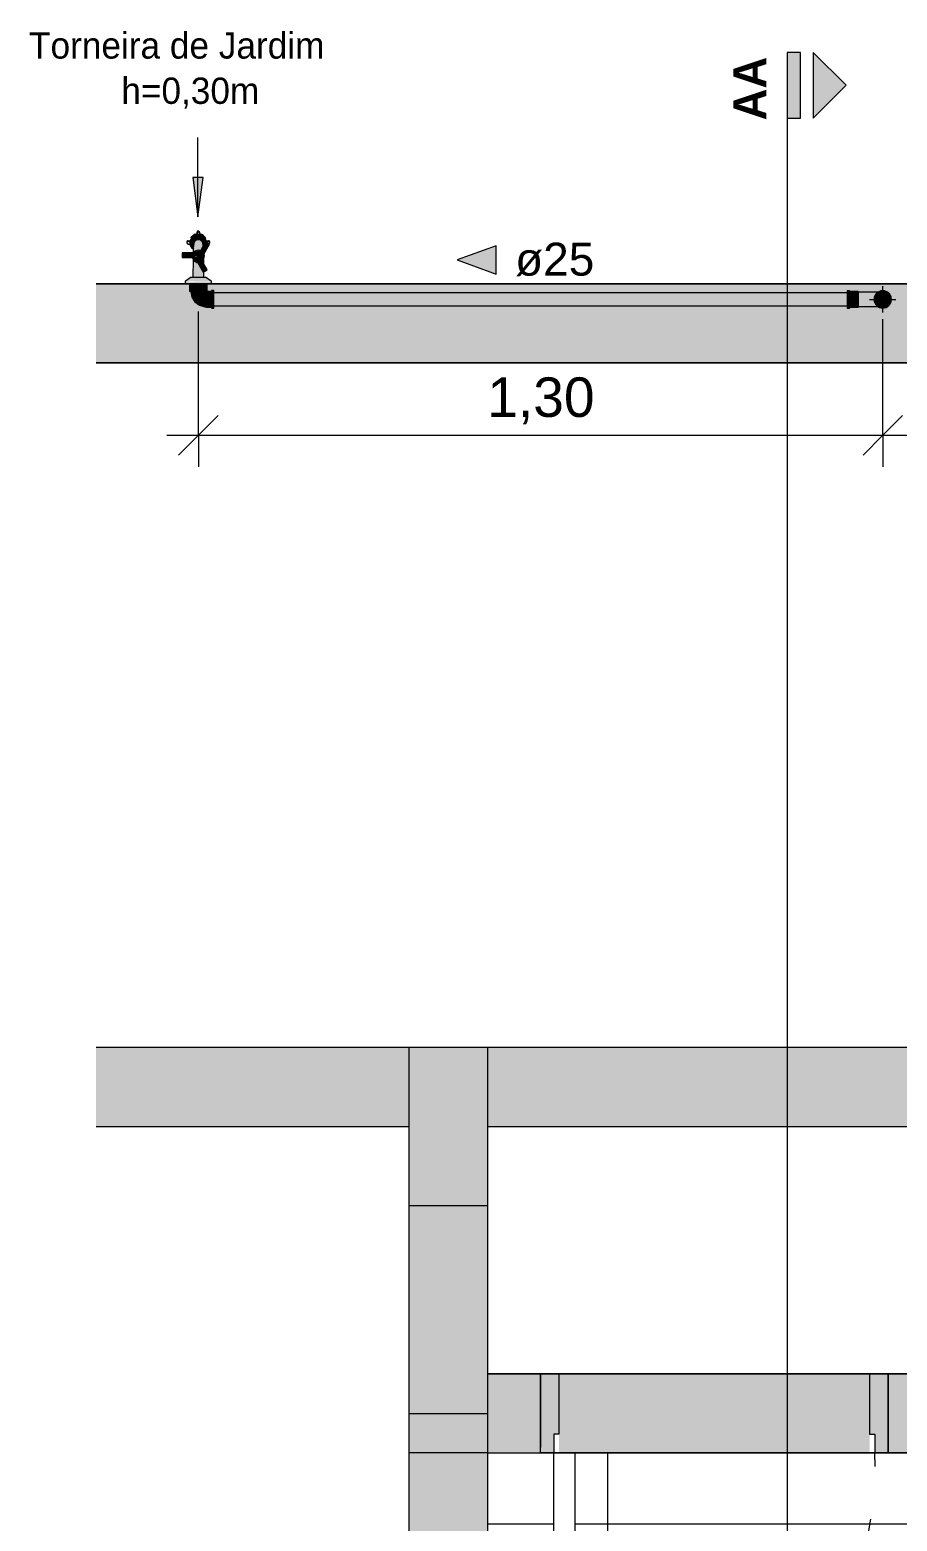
# Model space of a CAD drawing. Header units: metres. Extents: x 34 to 87, y -2.3 to 19.3.
# Drawn here: x 68.078 to 69.725, y 2.57 to 5.402 of the extents above; entities that cross this region are included whole.
import ezdxf

# ---------------------------------------------------------------- set-up
doc = ezdxf.new("R2010")
doc.units = ezdxf.units.M
doc.linetypes.add('IMPORT-HIDDEN2 _2_', pattern=[0.1875, 0.125, -0.0625])
for name, color, linetype, lineweight in [('A-ANNO-DIMS', 7, 'Continuous', 5), ('A-ANNO-DIMS-25', 7, 'Continuous', 5), ('A-COLS', 7, 'Continuous', 5), ('ARQ-ELEV6', 7, 'Continuous', 5), ('ARQ-PAR', 7, 'Continuous', 5), ('ARQ-POR', 7, 'Continuous', 5), ('G-ANNO-SYMB', 7, 'Continuous', 5), ('G-ANNO-TEXT', 7, 'Continuous', 5), ('KIRYA - PISO', 7, 'Continuous', 5), ('P-PIPE', 7, 'Continuous', 5), ('P-PIPE-CNTR', 7, 'Continuous', 5), ('P-PIPE-IDEN', 7, 'Continuous', 5), ('P-SANR-FIXT', 7, 'Continuous', 5), ('S-BEAM', 7, 'Continuous', 5)]:
    doc.layers.add(name, color=color, linetype=linetype, lineweight=lineweight)
doc.layers.add('ARQ_1100_BASE_TÉRREO_GARAGEM_dwg', color=7, linetype='Continuous', lineweight=5, true_color=0x767676)
doc.styles.add('Arial', font='arial.ttf', dxfattribs={"height": 0.0625})
doc.styles.add('Arial_1', font='arial.ttf', dxfattribs={"height": 0.075})
doc.styles.add('Century Gothic', font='GOTHIC.TTF', dxfattribs={"height": 0.05})
doc.styles.add('Century Gothic_B', font='GOTHICB.TTF', dxfattribs={"height": 0.0625})
doc.dimstyles.new('Diagonal_-_2_mm_Arial_-_PRETO', dxfattribs={"dimscale": 0.3048, "dimtxt": 0.076519, "dimasz": 0.246063, "dimexe": 0.19685, "dimexo": 0.123031, "dimgap": 0.04101, "dimtad": 1, "dimrnd": 0.01, "dimzin": 0, "dimdsep": 46, "dimtxsty": 'Arial_1', "dimblk1": 'OBLIQUE', "dimblk2": 'OBLIQUE', "dimsah": 1, "dimcen": 0.09, "dimdle": 0.19685, "dimazin": 0, "dimtfac": 1, "dimtdec": 4, "dimtix": 1, "dimtmove": 0, "dimatfit": 3, "dimfxl": 1, "dimtvp": 1, "dimtolj": 1, "dimtzin": 0, "dimarcsym": 2})
pattern_1 = [(0, (-4539.02, -1079.475), (0, 0.635), []), (90, (-4539.02, -1079.475), (-0.635, 4e-17), [])]

# ---------------------------------------------------------------- blocks, each defined once
blk = doc.blocks.new('IFC_ifc-6-TÉRREO - 01')
at = {"layer": 'A-COLS', "true_color": 0x7f7f7f}
blk.add_hatch(color=8, dxfattribs=at).paths.add_polyline_path([(39.6826, 3.17), (39.6826, 3.47), (39.5326, 3.47), (39.5326, 3.17)])
at = {"layer": 'S-BEAM', "true_color": 0x767657}
h = blk.add_hatch(color=47, dxfattribs=at)
h.paths.add_polyline_path([(41.0734, 4.77), (41.4326, 4.77), (41.4326, 4.92), (39.1496, 4.92), (39.1496, 4.9059), (39.1484, 4.9056), (39.149, 4.9057), (39.157, 4.9057), (39.158, 4.9076), (39.162, 4.9076), (39.162, 4.9031), (40.3652, 4.9034), (40.3652, 4.9071), (40.3692, 4.9068), (40.3706, 4.9055), (40.3856, 4.9055), (40.3867, 4.9044), (40.4132, 4.9046), (40.4244, 4.9049), (40.4294, 4.9067), (40.4326, 4.9071), (40.4369, 4.9065), (40.4409, 4.9049), (40.4449, 4.9014), (40.4469, 4.8989), (40.4487, 4.8938), (40.4491, 4.8906), (40.4486, 4.8863), (40.4465, 4.8818), (40.4434, 4.8783), (40.4409, 4.8763), (40.4359, 4.8745), (40.4326, 4.8741), (40.4283, 4.8747), (40.4238, 4.8766), (40.4093, 4.8766), (40.3866, 4.8766), (40.3856, 4.8757), (40.3706, 4.8757), (40.3692, 4.8744), (40.3652, 4.8744), (40.3652, 4.8781), (39.162, 4.8781), (39.162, 4.8736), (39.158, 4.8736), (39.157, 4.8755), (39.1479, 4.8755), (39.1469, 4.8766), (39.1387, 4.8779), (39.1321, 4.8808), (39.1263, 4.8857), (39.1221, 4.8913), (39.1194, 4.8985), (39.1183, 4.905), (39.1156, 4.9059), (39.1156, 4.92), (38.9386, 4.92), (38.9386, 4.77), (40.3618, 4.77)])
h.paths.add_polyline_path([(39.1469, 4.9042), (39.1475, 4.9053), (39.1463, 4.9048)])
for points in [[(39.5326, 3.32), (39.5326, 3.47), (38.9386, 3.47), (38.9386, 3.32)], [(39.6826, 3.32), (41.1826, 3.32), (41.1826, 3.47), (39.6826, 3.47)], [(39.6826, 2.775), (39.6826, 3.17), (39.5326, 3.17), (39.5326, 2.775)], [(41.0734, 2.7), (41.1826, 2.7), (41.1826, 2.85), (39.7826, 2.85), (39.7826, 2.7), (39.8076, 2.7), (39.8076, 2.7358), (39.8176, 2.7358), (39.8176, 2.7), (40.4076, 2.7), (40.4076, 2.7359), (40.4176, 2.7359), (40.4176, 2.7), (40.7326, 2.7)], [(39.5326, 0.3), (39.6826, 0.3), (39.6826, 2.775), (39.5326, 2.775), (39.5326, 0.605)]]:
    blk.add_hatch(color=47, dxfattribs=at).paths.add_polyline_path(points)
at = {"layer": 'A-COLS', "color": 253, "lineweight": 18, "true_color": 0xaaaaaa}
for p, q in [((39.6826, 3.47), (39.5326, 3.47)), ((39.5326, 3.47), (39.5326, 3.17)), ((39.6826, 3.17), (39.6826, 3.47)), ((39.5326, 3.17), (39.6826, 3.17))]:
    blk.add_line(p, q, dxfattribs=at)
at = {"layer": 'S-BEAM', "color": 253, "lineweight": 18, "true_color": 0xaaaaaa}
for p, q in [((41.4326, 4.92), (38.9386, 4.92)), ((38.9386, 4.77), (41.4326, 4.77)), ((39.5326, 3.47), (38.9386, 3.47)), ((41.1826, 3.47), (39.6826, 3.47)), ((38.9386, 3.32), (39.5326, 3.32)), ((39.6826, 3.32), (41.1826, 3.32)), ((39.5326, 3.17), (39.5326, 2.7)), ((39.6826, 2.7), (39.6826, 3.17)), ((39.6826, 2.7), (39.6826, 2.85)), ((41.1826, 2.85), (39.6826, 2.85)), ((39.5326, 2.775), (39.6826, 2.775)), ((39.5326, 2.775), (39.5326, 0.3)), ((39.6826, 0.3), (39.6826, 2.775)), ((39.6826, 2.7), (39.5326, 2.7)), ((39.6826, 2.7), (41.1826, 2.7))]:
    blk.add_line(p, q, dxfattribs=at)
blk = doc.blocks.new('Celite_One_Torneira de Parede para Tanque e Jardim_B5007CKCR3 - Torneira de parede - B5007CKCR3-765235-TÉRREO - 01')
at = {"layer": 'P-SANR-FIXT', "true_color": 0xf4f4f4}
h = blk.add_hatch(color=7, dxfattribs=at)
h.paths.add_polyline_path([(39.1133, 4.9957), (39.1169, 4.9957), (39.1167, 4.998), (39.1167, 5.0003), (39.1126, 5.0003), (39.1115, 4.9997), (39.1111, 4.9992), (39.1109, 4.9974), (39.1115, 4.9964), (39.1126, 4.9958)])
h.paths.add_polyline_path([(39.1527, 4.9958), (39.1538, 4.9965), (39.1543, 4.9974), (39.1538, 4.9995), (39.1532, 5), (39.152, 5.0003), (39.1483, 5.0003), (39.1487, 4.9981), (39.1526, 4.9959)])
h.paths.add_polyline_path([(39.1302, 5.0127), (39.1339, 5.0129), (39.1351, 5.0129), (39.135, 5.0168), (39.1344, 5.0178), (39.1333, 5.0183), (39.132, 5.0184), (39.1309, 5.0178), (39.1302, 5.0168), (39.1302, 5.0141), (39.1302, 5.0129)])
for points in [[(39.1169, 5.0003), (39.1174, 5.0005), (39.1184, 5.004), (39.122, 5.0086), (39.1271, 5.0116), (39.1326, 5.0126), (39.1324, 5.0129), (39.1302, 5.0129), (39.1299, 5.0149), (39.1263, 5.0141), (39.1211, 5.0106), (39.1179, 5.0062), (39.1169, 5.001), (39.1169, 5.0003)], [(39.1302, 5.0168), (39.1309, 5.0178), (39.1321, 5.0184), (39.1333, 5.0184), (39.1344, 5.0178), (39.135, 5.0173), (39.1348, 5.0191), (39.1338, 5.0199), (39.1324, 5.0202), (39.1314, 5.0199), (39.1305, 5.0191), (39.1302, 5.0178), (39.1302, 5.017)], [(39.1483, 5.0003), (39.1481, 5.0028), (39.1469, 5.0068), (39.1432, 5.0115), (39.1382, 5.0144), (39.1351, 5.0148), (39.1351, 5.0127), (39.1326, 5.0128), (39.1326, 5.0126), (39.1389, 5.0113), (39.1441, 5.0078), (39.1474, 5.0028), (39.1479, 5.0005), (39.1483, 5.0003)], [(39.1109, 4.9986), (39.1115, 4.9997), (39.1126, 5.0003), (39.1133, 5.0003), (39.1133, 5.002), (39.112, 5.0017), (39.1111, 5.0009), (39.1109, 4.9997), (39.1109, 4.9989)], [(39.1167, 5.0003), (39.1169, 5.0003), (39.1167, 5.002), (39.1133, 5.002), (39.1133, 5.0003), (39.1165, 5.0003)], [(39.1235, 4.9858), (39.1234, 4.9872), (39.123, 4.9876), (39.1201, 4.9909), (39.1184, 4.9953), (39.1186, 5.0007), (39.1201, 5.0045), (39.1239, 5.0084), (39.1277, 5.0105), (39.1335, 5.0111), (39.1381, 5.0102), (39.1424, 5.0076), (39.1451, 5.0045), (39.1469, 4.9993), (39.1469, 4.9992), (39.1483, 4.9985), (39.1469, 5.004), (39.1435, 5.0084), (39.1387, 5.0115), (39.1326, 5.0126), (39.1263, 5.0113), (39.1213, 5.0081), (39.118, 5.0034), (39.1168, 4.9975), (39.1184, 4.9914), (39.122, 4.9868), (39.1234, 4.9859)], [(39.1413, 4.9913), (39.1463, 4.9995), (39.1469, 4.9993), (39.1467, 5.0006), (39.1451, 5.0045), (39.1413, 5.0084), (39.1376, 5.0105), (39.1326, 5.0113), (39.1327, 5.0038), (39.1363, 5.0029), (39.1387, 5.0013), (39.1403, 4.9993), (39.1411, 4.9967), (39.1413, 4.9915)], [(39.1405, 4.9718), (39.1538, 4.9952), (39.1461, 4.9995), (39.135, 4.9797), (39.1367, 4.9789), (39.1389, 4.9769), (39.1402, 4.9744), (39.1405, 4.9719)], [(39.1485, 5.0003), (39.152, 5.0003), (39.152, 5.002), (39.1483, 5.002), (39.1483, 5.0003)], [(39.1543, 4.9986), (39.1541, 5.0009), (39.1532, 5.0017), (39.152, 5.002), (39.152, 5.0003), (39.1534, 4.9999), (39.1541, 4.9992)], [(39.1219, 4.9702), (39.125, 4.9703), (39.1248, 4.9724), (39.1252, 4.9747), (39.1261, 4.9765), (39.1277, 4.9783), (39.1286, 4.9792), (39.1021, 4.979), (39.1021, 4.9702), (39.1219, 4.9702)], [(39.1338, 4.9722), (39.1404, 4.9724), (39.1393, 4.9762), (39.1365, 4.979), (39.1322, 4.9799), (39.1283, 4.9786), (39.1257, 4.9758), (39.1248, 4.9722), (39.1338, 4.9722)], [(39.1326, 4.9643), (39.1368, 4.9655), (39.1394, 4.9682), (39.1404, 4.9722), (39.1248, 4.9719), (39.1261, 4.968), (39.129, 4.9653), (39.1325, 4.9643)], [(39.1418, 4.9423), (39.1495, 4.947), (39.1382, 4.9666), (39.1365, 4.9653), (39.1352, 4.9648), (39.1337, 4.9644), (39.1325, 4.9643), (39.1299, 4.9648), (39.1285, 4.9653), (39.1416, 4.9426)], [(39.1128, 4.9253), (39.1572, 4.9253), (39.1454, 4.9326), (39.1193, 4.9326), (39.1081, 4.9253), (39.1093, 4.9253)], [(39.1076, 4.92), (39.1576, 4.92), (39.1576, 4.9245), (39.1076, 4.9245)]]:
    blk.add_hatch(color=7, dxfattribs=at).paths.add_polyline_path(points)
h = blk.add_hatch(color=7, dxfattribs=at)
h.paths.add_polyline_path([(39.1214, 5.0111), (39.1236, 5.0128), (39.1233, 5.0126), (39.1217, 5.0113)])
h.paths.add_polyline_path([(39.1265, 5.0143), (39.1302, 5.015), (39.1299, 5.0153), (39.1281, 5.0149), (39.1266, 5.0143)])
h = blk.add_hatch(color=7, dxfattribs=at)
h.paths.add_polyline_path([(39.1438, 5.0111), (39.1413, 5.0129), (39.1413, 5.0126), (39.1432, 5.0115)])
h.paths.add_polyline_path([(39.1473, 5.0062), (39.1456, 5.009), (39.1469, 5.0068)])
h.paths.add_polyline_path([(39.1387, 5.0143), (39.1351, 5.0153), (39.1354, 5.0149), (39.1385, 5.0143)])
h = blk.add_hatch(color=7, dxfattribs=at)
h.paths.add_polyline_path([(39.1326, 5.0093), (39.1326, 5.0093), (39.1303, 5.0086)])
h.paths.add_polyline_path([(39.1239, 4.987), (39.1242, 4.9897), (39.1239, 4.9899), (39.1242, 4.9954), (39.1244, 4.998), (39.1255, 5.0001), (39.1276, 5.0022), (39.1305, 5.0034), (39.1326, 5.0038), (39.1325, 5.0113), (39.1271, 5.0102), (39.1228, 5.0076), (39.1198, 5.0038), (39.1184, 5), (39.1184, 4.9953), (39.1202, 4.9907), (39.1238, 4.987)])
h = blk.add_hatch(color=7, dxfattribs=at)
h.paths.add_polyline_path([(39.1307, 4.9326), (39.1326, 4.9326), (39.1326, 4.9582), (39.131, 4.9608), (39.1282, 4.9616), (39.1248, 4.9636), (39.1237, 4.9647), (39.123, 4.9659), (39.1228, 4.9326), (39.1301, 4.9326)])
h.paths.add_polyline_path([(39.1232, 4.9792), (39.1234, 4.9793), (39.1249, 4.9809), (39.1276, 4.9825), (39.1307, 4.9834), (39.1326, 4.9841), (39.1326, 5.0038), (39.1289, 5.0029), (39.1271, 5.0019), (39.1252, 4.9998), (39.1242, 4.9966), (39.124, 4.9937), (39.1239, 4.9891), (39.1242, 4.9897), (39.1232, 4.9798), (39.1232, 4.9793)])
h = blk.add_hatch(color=7, dxfattribs=at)
h.paths.add_polyline_path([(39.136, 4.9326), (39.1425, 4.9326), (39.1423, 4.9426), (39.1418, 4.9423), (39.1326, 4.9582), (39.1326, 4.9326), (39.1352, 4.9326)])
h.paths.add_polyline_path([(39.1424, 4.9593), (39.1422, 4.9655), (39.1404, 4.9628), (39.1424, 4.9593)])
h.paths.add_polyline_path([(39.14, 4.9635), (39.1404, 4.9639), (39.1401, 4.9636)])
h.paths.add_polyline_path([(39.1366, 4.983), (39.1413, 4.9917), (39.1411, 4.9962), (39.1408, 4.998), (39.1397, 5.0002), (39.1374, 5.0023), (39.1349, 5.0034), (39.1326, 5.0037), (39.1326, 4.9839), (39.1365, 4.983)])
h = blk.add_hatch(color=7, dxfattribs=at)
h.paths.add_polyline_path([(39.1311, 4.9608), (39.1302, 4.9621), (39.127, 4.9632), (39.1232, 4.9672), (39.1223, 4.9702), (39.1215, 4.9699), (39.1221, 4.968), (39.1234, 4.9653), (39.1243, 4.9639), (39.1274, 4.962), (39.1299, 4.961), (39.1311, 4.9608)])
h.paths.add_polyline_path([(39.1265, 4.982), (39.1239, 4.9798), (39.1243, 4.98), (39.1263, 4.9818)])
h.paths.add_polyline_path([(39.1248, 4.9792), (39.125, 4.9792), (39.1276, 4.9815), (39.1326, 4.9831), (39.1326, 4.9839), (39.1276, 4.9825), (39.1263, 4.9818), (39.1238, 4.9792), (39.1243, 4.9792)])
h = blk.add_hatch(color=7, dxfattribs=at)
h.paths.add_polyline_path([(39.1304, 4.9621), (39.1276, 4.9664), (39.1258, 4.9682), (39.125, 4.9702), (39.1225, 4.9702), (39.1234, 4.9668), (39.1276, 4.9628), (39.1302, 4.9621)])
h.paths.add_polyline_path([(39.1287, 4.979), (39.1326, 4.98), (39.1324, 4.9828), (39.1273, 4.9814), (39.125, 4.9792), (39.1287, 4.979)])
h = blk.add_hatch(color=7, dxfattribs=at)
h.paths.add_polyline_path([(39.123, 4.967), (39.1226, 4.9675), (39.1226, 4.9674)])
h.paths.add_polyline_path([(39.1252, 4.9808), (39.1253, 4.9809), (39.1253, 4.9809)])
h = blk.add_hatch(color=7, dxfattribs=at)
h.paths.add_polyline_path([(39.1401, 4.9633), (39.1414, 4.9645), (39.1409, 4.9644), (39.14, 4.9633)])
h.paths.add_polyline_path([(39.1399, 4.9635), (39.1425, 4.9664), (39.1439, 4.9704), (39.1442, 4.9725), (39.1439, 4.9736), (39.1432, 4.9763), (39.143, 4.9762), (39.1425, 4.9753), (39.1432, 4.9718), (39.1416, 4.9666), (39.1395, 4.9643), (39.1399, 4.9635)])
h.paths.add_polyline_path([(39.136, 4.982), (39.1364, 4.983), (39.1356, 4.9833), (39.1326, 4.9836), (39.1329, 4.9828), (39.1357, 4.9821)])
h = blk.add_hatch(color=7, dxfattribs=at)
h.paths.add_polyline_path([(39.1329, 4.9643), (39.1353, 4.9648), (39.1344, 4.9648), (39.1327, 4.9643)])
h.paths.add_polyline_path([(39.1394, 4.9644), (39.1419, 4.967), (39.1433, 4.9724), (39.1425, 4.9753), (39.1401, 4.9707), (39.1394, 4.9682), (39.1382, 4.9666), (39.1394, 4.9644)])
h.paths.add_polyline_path([(39.1405, 4.9722), (39.1402, 4.9744), (39.1399, 4.9744), (39.1405, 4.9722)])
h.paths.add_polyline_path([(39.1393, 4.9762), (39.1383, 4.9775), (39.1367, 4.9789), (39.1367, 4.9788), (39.1389, 4.9766)])
h.paths.add_polyline_path([(39.1365, 4.979), (39.1349, 4.98), (39.136, 4.982), (39.1326, 4.9828), (39.1326, 4.98), (39.136, 4.9791)])
h = blk.add_hatch(color=7, dxfattribs=at)
h.paths.add_polyline_path([(39.1124, 4.9245), (39.1482, 4.9247), (39.1486, 4.9249), (39.1495, 4.9247), (39.1496, 4.9245), (39.1525, 4.9247), (39.1525, 4.9248), (39.1526, 4.925), (39.1525, 4.9253), (39.1161, 4.9251), (39.1164, 4.9249), (39.1095, 4.9249), (39.1097, 4.9245), (39.1124, 4.9245)])
h.paths.add_polyline_path([(39.1555, 4.9245), (39.1557, 4.9249), (39.1545, 4.9247), (39.1552, 4.9245)])
h.paths.add_polyline_path([(39.1536, 4.9249), (39.1536, 4.9252), (39.1528, 4.9251), (39.153, 4.925), (39.1533, 4.925)])
h = blk.add_hatch(color=7, dxfattribs=at)
h.paths.add_polyline_path([(39.1538, 4.9245), (39.1544, 4.9247), (39.1536, 4.9249), (39.1525, 4.9248), (39.1528, 4.9245), (39.1538, 4.9245)])
h.paths.add_polyline_path([(39.1473, 4.9245), (39.1496, 4.9247), (39.1496, 4.925), (39.1482, 4.9247), (39.1476, 4.9245)])
h.paths.add_polyline_path([(39.1124, 4.9249), (39.1159, 4.9253), (39.1113, 4.9251), (39.1115, 4.9249), (39.1124, 4.9249)])
h = blk.add_hatch(color=7, dxfattribs=at)
h.paths.add_polyline_path([(39.1395, 4.9251), (39.1383, 4.9253), (39.1393, 4.9251)])
h.paths.add_polyline_path([(39.13, 4.9251), (39.1296, 4.9253), (39.1299, 4.9251)])
at = {"layer": 'P-SANR-FIXT'}
for p, q in [((39.1302, 5.0179), (39.1302, 5.0162)), ((39.1302, 5.0162), (39.1302, 5.0179)), ((39.1302, 5.0162), (39.1302, 5.0127)), ((39.1351, 5.0162), (39.1351, 5.0179)), ((39.1351, 5.0179), (39.1351, 5.0162)), ((39.1351, 5.0127), (39.1351, 5.0162)), ((39.1379, 5.0143), (39.1351, 5.0152)), ((39.1108, 4.9997), (39.1108, 4.998)), ((39.1133, 5.002), (39.1169, 5.002)), ((39.1169, 5.0003), (39.1133, 5.0003)), ((39.1133, 4.9957), (39.1169, 4.9957)), ((39.1167, 5.0005), (39.1167, 4.9997)), ((39.1167, 4.998), (39.1167, 4.9977)), ((39.1169, 5.002), (39.1169, 5.0003)), ((39.1169, 4.9957), (39.1169, 4.9968)), ((39.1181, 5.001), (39.1181, 4.9977)), ((39.1461, 4.9996), (39.1347, 4.9798)), ((39.1405, 4.9718), (39.1539, 4.9951)), ((39.1539, 4.9951), (39.1461, 4.9996)), ((39.1471, 4.999), (39.1471, 5.001)), ((39.1483, 5.0003), (39.1483, 5.002)), ((39.1483, 5.002), (39.152, 5.002)), ((39.152, 5.0003), (39.1483, 5.0003)), ((39.1485, 4.9997), (39.1485, 5.0005)), ((39.1544, 4.998), (39.1544, 4.9997)), ((39.129, 4.9792), (39.1021, 4.9792)), ((39.1021, 4.9792), (39.1021, 4.9702)), ((39.1021, 4.9702), (39.125, 4.9702)), ((39.1226, 4.9326), (39.1232, 4.9655)), ((39.1284, 4.9655), (39.1418, 4.9423)), ((39.1496, 4.9468), (39.1382, 4.9666)), ((39.1423, 4.9657), (39.1424, 4.9593)), ((39.1193, 4.9326), (39.1081, 4.9253)), ((39.1193, 4.9326), (39.146, 4.9326)), ((39.1418, 4.9423), (39.1496, 4.9468)), ((39.1425, 4.9427), (39.1426, 4.9326)), ((39.1572, 4.9253), (39.146, 4.9326)), ((39.1076, 4.9245), (39.1081, 4.9253)), ((39.1076, 4.9245), (39.1076, 4.92)), ((39.1076, 4.92), (39.1576, 4.92)), ((39.1572, 4.9253), (39.1576, 4.9245)), ((39.1576, 4.92), (39.1576, 4.9245))]:
    blk.add_line(p, q, dxfattribs=at)
at = {"layer": 'P-SANR-FIXT', "flags": 128}
for points in [[(39.1302, 5.015), (39.125, 5.0138), (39.122, 5.0111)], [(39.1433, 5.0111), (39.1413, 5.0132), (39.1387, 5.014)], [(39.1326, 5.0113), (39.1277, 5.0105), (39.1233, 5.0081), (39.1201, 5.0045), (39.1184, 5), (39.1184, 4.9953), (39.1201, 4.9909), (39.1233, 4.9873), (39.1238, 4.9869)], [(39.1214, 5.0106), (39.1193, 5.0087), (39.1186, 5.0066)], [(39.1235, 4.9794), (39.1237, 4.9893), (39.1239, 4.992), (39.124, 4.9945), (39.124, 4.9962)], [(39.147, 4.9991), (39.1469, 5), (39.1451, 5.0045), (39.1419, 5.0081), (39.1376, 5.0105), (39.1326, 5.0113)], [(39.1412, 4.9962), (39.1413, 4.9934), (39.1414, 4.9914)], [(39.147, 5.0062), (39.1466, 5.0077), (39.1443, 5.01)], [(39.1211, 4.9702), (39.1241, 4.9642), (39.1299, 4.9608), (39.1312, 4.9606)], [(39.1326, 4.9839), (39.1262, 4.9819), (39.1239, 4.9792)], [(39.1365, 4.9829), (39.1353, 4.9836), (39.1326, 4.9839)], [(39.1399, 4.9635), (39.1434, 4.9675), (39.1441, 4.9742), (39.143, 4.9764)]]:
    blk.add_lwpolyline(points, dxfattribs=at)
at = {"layer": 'P-SANR-FIXT'}
for start, end in [(0, 180), (180, 0)]:
    blk.add_arc((39.1326, 4.9722), 0.00787, start, end, dxfattribs=at)
for centre, major_axis, start_param, end_param in [((39.1326, 5.011), (0.0055, 0), 2.094395, 2.162506), ((39.1326, 5.0179), (0.00246, 0), 0, 3.141593), ((39.1326, 5.0162), (0.00246, 0), 0, 3.141593), ((39.1326, 4.998), (0.0159, 0), 1.570866, 1.726714), ((39.1326, 4.998), (0.0159, 0), 1.414879, 1.570739), ((39.1326, 5.011), (0.0055, 0), 0.979006, 1.047198), ((39.1133, 4.9997), (0.00246, 0), 1.570796, 3.403392), ((39.1133, 4.998), (0.00246, 0), 1.570796, 4.712389), ((39.1326, 4.9977), (0.0159, 0), 1.570866, 4.084557), ((39.1326, 4.998), (0.0159, 0), 2.985673, 3.297379), ((39.1326, 4.9997), (0.0159, 0), 3.19917, 3.240828), ((39.1326, 4.9977), (-0.0159, 0), 3.185059, 4.71232), ((39.1326, 4.998), (0.0159, 0), 0.015024, 0.155787), ((39.1326, 4.9997), (0.0159, 0), 6.186958, 6.225594), ((39.152, 4.9997), (0.00246, 0), 6.021386, 7.853982), ((39.152, 4.998), (0.00246, 0), 5.009085, 7.853982)]:
    blk.add_ellipse(centre, major_axis=major_axis, ratio=0.939693, start_param=start_param, end_param=end_param, dxfattribs=at)
for points, knots in [([(39.1326, 5.0038), (39.1316, 5.0038), (39.1296, 5.0035), (39.127, 5.0021), (39.125, 4.9999), (39.124, 4.9974), (39.124, 4.9957), (39.1241, 4.995)], [0, 0, 0, 0, 0.1111111, 0.2222222, 0.3333333, 0.4444444, 0.5375278, 0.5375278, 0.5375278, 0.5375278]), ([(39.1412, 4.9956), (39.1412, 4.9961), (39.1411, 4.9976), (39.1402, 4.9999), (39.1383, 5.0021), (39.1356, 5.0035), (39.1336, 5.0038), (39.1326, 5.0038)], [0.4867727, 0.4867727, 0.4867727, 0.4867727, 0.5555556, 0.6666667, 0.7777778, 0.8888889, 1, 1, 1, 1]), ([(39.1247, 4.9722), (39.1247, 4.9724), (39.1248, 4.9728), (39.1248, 4.9734), (39.1249, 4.9738), (39.125, 4.9742), (39.1251, 4.9745), (39.1252, 4.9748), (39.1253, 4.9751), (39.1255, 4.9755), (39.1256, 4.9758), (39.1258, 4.9761), (39.1261, 4.9765), (39.1264, 4.977), (39.1267, 4.9774), (39.1271, 4.9778), (39.1274, 4.978), (39.1276, 4.9782), (39.1278, 4.9784), (39.128, 4.9785), (39.1281, 4.9786), (39.1283, 4.9788), (39.1285, 4.9789), (39.1286, 4.979), (39.1287, 4.979), (39.1288, 4.9791), (39.1289, 4.9791), (39.129, 4.9792), (39.129, 4.9792)], [-1, -1, -1, -1, -0.916667, -0.875, -0.833333, -0.791667, -0.770833, -0.75, -0.708333, -0.666667, -0.638889, -0.611111, -0.555556, -0.5, -0.444444, -0.388889, -0.333333, -0.305556, -0.277778, -0.25, -0.222222, -0.194444, -0.166667, -0.138889, -0.111111, -0.083333, -0.055556, 0, 0, 0, 0]), ([(39.1382, 4.9666), (39.1382, 4.9666), (39.1381, 4.9665), (39.1379, 4.9663), (39.1376, 4.9661), (39.1373, 4.9659), (39.137, 4.9656), (39.1365, 4.9653), (39.136, 4.9651), (39.1355, 4.9648), (39.1349, 4.9646), (39.1344, 4.9645), (39.1338, 4.9644), (39.1333, 4.9643), (39.1329, 4.9643), (39.1327, 4.9643), (39.1324, 4.9643), (39.1319, 4.9643), (39.1313, 4.9644), (39.1307, 4.9645), (39.1303, 4.9646), (39.1301, 4.9647), (39.1299, 4.9648), (39.1298, 4.9648), (39.1296, 4.9649), (39.1293, 4.965), (39.1291, 4.9651), (39.129, 4.9652), (39.1289, 4.9653), (39.1288, 4.9653), (39.1287, 4.9654), (39.1285, 4.9655), (39.1284, 4.9655), (39.1284, 4.9655)], [-1, -1, -1, -1, -0.916667, -0.875, -0.833333, -0.791667, -0.75, -0.708333, -0.666667, -0.611111, -0.583333, -0.555556, -0.5, -0.472222, -0.444444, -0.430556, -0.416667, -0.388889, -0.333333, -0.277778, -0.25, -0.236111, -0.222222, -0.208333, -0.194444, -0.166667, -0.138889, -0.125, -0.111111, -0.097222, -0.083333, -0.055556, 0, 0, 0, 0]), ([(39.1347, 4.9798), (39.1347, 4.9798), (39.1348, 4.9797), (39.135, 4.9797), (39.1353, 4.9796), (39.1359, 4.9794), (39.1366, 4.979), (39.1372, 4.9786), (39.1376, 4.9783), (39.138, 4.978), (39.1383, 4.9776), (39.1387, 4.9772), (39.1389, 4.9769), (39.1391, 4.9766), (39.1393, 4.9763), (39.1395, 4.976), (39.1397, 4.9756), (39.1398, 4.9753), (39.14, 4.9749), (39.1402, 4.9743), (39.1403, 4.9737), (39.1404, 4.9731), (39.1405, 4.9726), (39.1405, 4.9723), (39.1405, 4.9722)], [-1, -1, -1, -1, -0.916667, -0.875, -0.833333, -0.75, -0.666667, -0.611111, -0.583333, -0.555556, -0.5, -0.472222, -0.444444, -0.416667, -0.388889, -0.361111, -0.333333, -0.305556, -0.277778, -0.222222, -0.166667, -0.111111, -0.055556, 0, 0, 0, 0])]:
    blk.add_open_spline(points, degree=3, knots=knots, dxfattribs=at)
for points in [[(39.125, 4.9702), (39.125, 4.9702), (39.125, 4.9703), (39.1249, 4.9707), (39.1248, 4.9713), (39.1247, 4.9719), (39.1247, 4.9722)], [(39.1405, 4.9722), (39.1405, 4.9721), (39.1405, 4.9719), (39.1405, 4.9718), (39.1405, 4.9718)]]:
    blk.add_open_spline(points, degree=3, dxfattribs=at)
blk = doc.blocks.new('AF_Soldavel_Curva 45_90 - Standard-V59-TÉRREO - 01')
at = {"layer": 'P-PIPE', "true_color": 0x69503c}
for points in [[(40.3652, 4.8906), (40.3692, 4.8906), (40.3692, 4.9068), (40.3652, 4.9068), (40.3652, 4.8907)], [(40.3692, 4.8906), (40.3706, 4.8906), (40.3704, 4.9057), (40.3692, 4.9065), (40.3692, 4.8906)], [(40.3856, 4.8906), (40.3856, 4.9055), (40.3706, 4.9055), (40.3706, 4.8906), (40.3841, 4.8906)], [(40.3856, 4.8906), (40.3867, 4.8906), (40.3866, 4.9046), (40.3856, 4.9055), (40.3856, 4.8938)], [(40.395, 4.8906), (40.4161, 4.8906), (40.4169, 4.8954), (40.4183, 4.8989), (40.4218, 4.9029), (40.4238, 4.9046), (40.4093, 4.9046), (40.3867, 4.9044), (40.3867, 4.8906)], [(40.3652, 4.8741), (40.3692, 4.8744), (40.3692, 4.8906), (40.3652, 4.8906), (40.3652, 4.8744)], [(40.3692, 4.8744), (40.3706, 4.8757), (40.3706, 4.8906), (40.3692, 4.8906), (40.3692, 4.8747)], [(40.3841, 4.8757), (40.3856, 4.8757), (40.3856, 4.8906), (40.3706, 4.8906), (40.3706, 4.8757)], [(40.3856, 4.8757), (40.3867, 4.8768), (40.3867, 4.8906), (40.3856, 4.8906), (40.3856, 4.8766)], [(40.4159, 4.8766), (40.4238, 4.8768), (40.4203, 4.8798), (40.418, 4.8833), (40.4165, 4.8874), (40.4161, 4.8906), (40.3867, 4.8906), (40.3867, 4.8768), (40.4129, 4.8766)]]:
    blk.add_hatch(color=27, dxfattribs=at).paths.add_polyline_path(points)
h = blk.add_hatch(color=27, dxfattribs=at)
h.paths.add_polyline_path([(40.4326, 4.8741), (40.4369, 4.8747), (40.4415, 4.8768), (40.4447, 4.8795), (40.4469, 4.8824), (40.4487, 4.8874), (40.4491, 4.8906), (40.4486, 4.8949), (40.4465, 4.8994), (40.4434, 4.9029), (40.4409, 4.9049), (40.4358, 4.9067), (40.4326, 4.9071), (40.4283, 4.9065), (40.4238, 4.9044), (40.4203, 4.9014), (40.4183, 4.8989), (40.4165, 4.8938), (40.4162, 4.8901), (40.4168, 4.886), (40.4183, 4.8824), (40.4218, 4.8783), (40.4244, 4.8763), (40.4294, 4.8745), (40.4305, 4.8744)])
h.paths.add_polyline_path([(40.4326, 4.8781), (40.4283, 4.879), (40.4264, 4.8798), (40.4233, 4.8824), (40.4215, 4.885), (40.4205, 4.8874), (40.4201, 4.8906), (40.421, 4.8949), (40.4218, 4.8969), (40.4244, 4.8999), (40.4264, 4.9014), (40.4294, 4.9027), (40.4326, 4.9031), (40.4359, 4.9027), (40.4389, 4.9014), (40.4419, 4.8989), (40.4434, 4.8969), (40.4447, 4.8938), (40.4451, 4.8906), (40.4447, 4.8874), (40.4434, 4.8844), (40.4409, 4.8813), (40.4389, 4.8798), (40.4359, 4.8785)])
at = {"layer": 'P-PIPE'}
for p, q in [((40.3692, 4.9071), (40.3652, 4.9071)), ((40.3652, 4.9071), (40.3652, 4.8906)), ((40.3706, 4.9057), (40.3692, 4.9071)), ((40.3692, 4.8906), (40.3692, 4.9071)), ((40.3856, 4.9057), (40.3706, 4.9057)), ((40.3706, 4.8906), (40.3706, 4.9057)), ((40.3867, 4.9046), (40.3856, 4.9057)), ((40.3856, 4.8906), (40.3856, 4.9057)), ((40.3867, 4.8906), (40.3867, 4.9046)), ((40.4311, 4.9046), (40.4324, 4.9046)), ((40.3652, 4.8906), (40.3652, 4.8741)), ((40.3652, 4.8741), (40.3692, 4.8741)), ((40.3692, 4.8741), (40.3692, 4.8906)), ((40.3692, 4.8741), (40.3706, 4.8755)), ((40.3706, 4.8755), (40.3706, 4.8906)), ((40.3706, 4.8755), (40.3856, 4.8755)), ((40.3856, 4.8755), (40.3856, 4.8906)), ((40.3856, 4.8755), (40.3867, 4.8766)), ((40.3867, 4.8766), (40.3867, 4.8906))]:
    blk.add_line(p, q, dxfattribs=at)
at = {"layer": 'P-PIPE', "flags": 128}
for points in [[(40.3867, 4.9046), (40.4, 4.9046), (40.4122, 4.9046), (40.4221, 4.9046), (40.424, 4.9046)], [(40.424, 4.8766), (40.4159, 4.8766), (40.4044, 4.8766), (40.3914, 4.8766), (40.3867, 4.8766)]]:
    blk.add_lwpolyline(points, dxfattribs=at)
at = {"layer": 'P-PIPE'}
for start, end in [(0, 180), (137.9784, 143.3543), (96.6467, 102.025), (77.9802, 83.3548), (36.6473, 42.0268), (180, 0), (156.6462, 162.0233), (197.9767, 203.3538), (216.6457, 222.0216), (257.975, 263.3533), (276.6452, 282.0198), (317.9732, 323.3527), (17.9793, 23.3553), (336.6447, 342.0207)]:
    blk.add_arc((40.4326, 4.8906), 0.0165, start, end, dxfattribs=at)
blk = doc.blocks.new('Joelho 90 com Bucha de Latao - Agua Fria_Soldavel - MEP - Tigre - Standard-V60-TÉRREO - 01')
at = {"layer": 'P-PIPE', "true_color": 0x009be6}
for points in [[(0.017, 0.0294), (-0.017, 0.0294), (-0.017, 0.0254), (0.017, 0.0254), (0.017, 0.0283)], [(-0.0254, 0.0144), (-0.0254, 0.017), (-0.0294, 0.017), (-0.0294, -0.017), (-0.0254, -0.017), (-0.0254, 0.0135)], [(-0.0244, -0.017), (-0.0244, 0.017), (-0.0254, 0.017), (-0.0252, -0.017)], [(-0.0153, 0.0164), (-0.0153, 0.017), (-0.0244, 0.017), (-0.0244, -0.017), (-0.0153, -0.017), (-0.0153, 0.0153)], [(0.017, 0.0254), (-0.0165, 0.0251), (-0.0145, 0.0244), (0.0151, 0.0244), (0.0164, 0.0251)], [(-0.0143, 0.0045), (-0.0145, 0.0143), (-0.0153, 0.0161), (-0.0151, -0.0164), (-0.0143, -0.0131), (-0.0143, 0.0044)], [(0.0151, 0.0153), (0.0151, 0.0244), (-0.0151, 0.0244), (-0.0148, 0.0153), (0.0146, 0.0153)], [(0.0151, 0.0153), (-0.0148, 0.0153), (-0.0131, 0.0143), (0.0143, 0.0146), (0.0146, 0.0149)], [(0.014, 0.0143), (-0.0136, 0.0143), (-0.0143, 0.0133), (-0.0143, -0.014), (-0.0061, -0.0127), (0.0006, -0.0097), (0.0061, -0.0053), (0.0104, 0.0006), (0.0132, 0.0079), (0.0136, 0.0108)]]:
    blk.add_hatch(color=142, dxfattribs=at).paths.add_polyline_path(points)
at = {"layer": 'P-PIPE'}
for p, q in [((-0.017, 0.0294), (-0.017, 0.0254)), ((0.017, 0.0294), (-0.017, 0.0294)), ((0.017, 0.0254), (0.017, 0.0294)), ((-0.0254, 0.017), (-0.0294, 0.017)), ((-0.0244, 0.017), (-0.0254, 0.017)), ((-0.0153, 0.017), (-0.0244, 0.017)), ((-0.017, 0.0254), (-0.0151, 0.0244)), ((-0.017, 0.0254), (0.017, 0.0254)), ((-0.0153, -0.017), (-0.0153, 0.017)), ((-0.0151, 0.0164), (-0.0153, 0.017)), ((-0.0153, 0.017), (-0.0153, -0.017)), ((-0.0151, 0.0244), (-0.0151, 0.0164)), ((-0.0151, 0.0244), (0.0151, 0.0244)), ((-0.0148, 0.0153), (0.0151, 0.0153)), ((-0.0143, 0.014), (-0.0146, 0.0148)), ((-0.0146, 0.0148), (-0.014, 0.0143)), ((-0.0143, 0.0136), (-0.0143, 0.014)), ((-0.0143, -0.014), (-0.0143, 0.014)), ((-0.0143, 0.014), (-0.0143, 0.0136)), ((-0.0143, 0.014), (-0.0143, -0.014)), ((-0.014, 0.0143), (-0.0136, 0.0143)), ((-0.014, 0.0143), (0.014, 0.0143)), ((-0.0136, 0.0143), (-0.014, 0.0143)), ((0.014, 0.0143), (-0.014, 0.0143)), ((0.014, 0.0143), (0.0151, 0.0153)), ((0.0151, 0.0244), (0.017, 0.0254)), ((0.0151, 0.0153), (0.0151, 0.0244)), ((-0.0294, -0.017), (-0.0254, -0.017)), ((-0.0254, -0.017), (-0.0244, -0.017)), ((-0.0244, -0.017), (-0.0153, -0.017)), ((-0.0153, -0.017), (-0.0143, -0.014))]:
    blk.add_line(p, q, dxfattribs=at)
at = {"layer": 'P-PIPE', "flags": 128}
for points in [[(-0.0143, -0.014), (-0.004, -0.0121), (0.005, -0.0065), (0.0112, 0.002), (0.014, 0.0121), (0.014, 0.0143)], [(-0.014, 0.0143), (-0.0142, 0.0141), (-0.0143, 0.014)]]:
    blk.add_lwpolyline(points, dxfattribs=at)
at = {"layer": 'P-PIPE'}
for points in [[(-0.0148, 0.0153), (-0.0149, 0.0156), (-0.015, 0.0162), (-0.0151, 0.0164), (-0.0151, 0.0164)], [(-0.0148, 0.0153), (-0.0147, 0.0151), (-0.0146, 0.0149), (-0.0146, 0.0148), (-0.0146, 0.0148)], [(-0.0146, 0.0148), (-0.0146, 0.0148), (-0.0146, 0.0149), (-0.0147, 0.0151), (-0.0148, 0.0153)]]:
    blk.add_open_spline(points, degree=3, dxfattribs=at)
blk = doc.blocks.new('ARQ_1100_BASE_TÉRREO_GARAGEM_dwg-3696053-TÉRREO - 01')
at = {"lineweight": 5, "true_color": 0xe2e2e2}
blk.add_hatch(color=254, dxfattribs=at).paths.add_polyline_path([(39.7826, 2.7), (39.7826, 2.85), (39.6826, 2.85), (39.6826, 2.7)])
at = {"layer": 'KIRYA - PISO', "true_color": 0xaaaaaa}
h = blk.add_hatch(dxfattribs=at)
h.set_pattern_fill('FP_2', color=253, style=0, pattern_type=2)
h.set_pattern_definition(pattern_1)
h.paths.add_polyline_path([(39.8076, 2.7), (39.8176, 2.7), (39.8176, 2.7358), (39.8076, 2.7358), (39.8076, 2.7089)])
h.paths.add_polyline_path([(40.4176, 2.7), (40.4176, 2.7359), (40.4076, 2.7359), (40.4076, 2.7), (40.4159, 2.7)])
h = blk.add_hatch(dxfattribs=at)
h.set_pattern_fill('FP_2', color=253, style=0, pattern_type=2)
h.set_pattern_definition(pattern_1)
h.paths.add_polyline_path([(40.8148, 0.2), (41.1826, 0.2), (41.1826, 0.3828), (41.181, 0.3825), (41.181, 0.3672), (41.1785, 0.3672), (41.1714, 0.3814), (41.1561, 0.3814), (41.1561, 0.3773), (41.1121, 0.3773), (41.1065, 0.3884), (41.1048, 0.3939), (41.1019, 0.3939), (41.1019, 0.4061), (41.1052, 0.4061), (41.1054, 0.4074), (41.1071, 0.4133), (41.1121, 0.4227), (41.1561, 0.4227), (41.1561, 0.4186), (41.1714, 0.4186), (41.1785, 0.4328), (41.181, 0.4328), (41.181, 0.4173), (41.1826, 0.4173), (41.1826, 0.5661), (41.1652, 0.5661), (41.1652, 0.5593), (41.1252, 0.5559), (41.1252, 0.6057), (41.1652, 0.6029), (41.1652, 0.5961), (41.1826, 0.5961), (41.1826, 0.6557), (41.1779, 0.6567), (41.1562, 0.6594), (41.1395, 0.6608), (41.1051, 0.663), (41.0622, 0.6658), (41.0425, 0.6682), (41.0271, 0.67), (41.0037, 0.6724), (40.9854, 0.6741), (40.9571, 0.6762), (40.9363, 0.677), (40.9178, 0.6773), (40.915, 0.6771), (40.9129, 0.6683), (40.907, 0.6529), (40.899, 0.639), (40.8923, 0.6299), (40.8873, 0.6248), (40.8722, 0.611), (40.8615, 0.6045), (40.8485, 0.5979), (40.8317, 0.5929), (40.8148, 0.5907), (40.8005, 0.5905), (40.7933, 0.5914), (40.7831, 0.593), (40.7672, 0.598), (40.7523, 0.6055), (40.7374, 0.6159), (40.7261, 0.6268), (40.7173, 0.6379), (40.7081, 0.6539), (40.702, 0.6706), (40.6992, 0.6855), (40.698, 0.7), (40.6993, 0.7162), (40.7028, 0.7317), (40.7087, 0.7472), (40.7167, 0.761), (40.723, 0.7696), (40.7281, 0.775), (40.7419, 0.7875), (40.7457, 0.7906), (40.7673, 0.8021), (40.7831, 0.8069), (40.7977, 0.8093), (40.8162, 0.8096), (40.8326, 0.807), (40.8484, 0.8019), (40.8652, 0.7935), (40.8769, 0.7853), (40.8892, 0.7735), (40.899, 0.7611), (40.9023, 0.7555), (40.9078, 0.7454), (40.9136, 0.7294), (40.9152, 0.7226), (40.9542, 0.7236), (40.9733, 0.725), (40.9912, 0.7265), (41.0413, 0.7316), (41.0676, 0.7348), (41.0676, 0.735), (41.1001, 0.7367), (41.1465, 0.7397), (41.1652, 0.7416), (41.1768, 0.7431), (41.1826, 0.7443), (41.1826, 0.766), (41.1652, 0.766), (41.1652, 0.7592), (41.1252, 0.7564), (41.1252, 0.8063), (41.1652, 0.8028), (41.1652, 0.796), (41.1826, 0.796), (41.1826, 1.1467), (39.6826, 1.1467), (39.6826, 0.2), (40.7933, 0.2)])
h.paths.add_polyline_path([(40.8684, 0.6756), (40.8698, 0.6758), (40.8697, 0.6758)])
h.paths.add_polyline_path([(41.123, 1.7), (41.123, 1.7), (41.1253, 1.7)])
h.paths.add_polyline_path([(41.1656, 1.7288), (41.1776, 1.7288), (41.1776, 1.7295), (41.1656, 1.7295)])
h.paths.add_polyline_path([(41.1826, 1.1567), (41.1826, 1.6995), (41.1776, 1.6995), (41.1776, 1.7102), (41.1656, 1.7102), (41.1656, 1.7125), (41.1487, 1.7125), (41.1393, 1.7117), (41.1299, 1.7068), (41.1253, 1.7029), (41.123, 1.7), (41.1365, 1.6998), (41.1447, 1.6987), (41.1535, 1.6948), (41.1604, 1.6894), (41.1657, 1.6824), (41.1692, 1.6734), (41.1703, 1.665), (41.1702, 1.3338), (41.1689, 1.3253), (41.1655, 1.3173), (41.1597, 1.31), (41.1528, 1.3047), (41.1438, 1.3011), (41.1353, 1.3), (41.0828, 1.3002), (41.0688, 1.3033), (41.0572, 1.3119), (41.056, 1.314), (40.7538, 1.314), (40.7162, 1.3178), (40.6915, 1.325), (40.6706, 1.3336), (40.6488, 1.3464), (40.6301, 1.361), (40.6049, 1.386), (40.593, 1.3982), (40.5804, 1.4143), (40.5688, 1.4334), (40.5596, 1.4538), (40.553, 1.4751), (40.549, 1.4972), (40.5478, 1.5217), (40.549, 1.5417), (40.553, 1.5637), (40.5596, 1.585), (40.5688, 1.6054), (40.5804, 1.6245), (40.5941, 1.6421), (40.6099, 1.6579), (40.6287, 1.6723), (40.6466, 1.6832), (40.667, 1.6924), (40.6883, 1.699), (40.7101, 1.703), (40.7326, 1.7044), (41.0357, 1.7044), (41.0341, 1.6995), (41.0336, 1.6944), (41.0336, 1.686), (41.0561, 1.686), (41.0576, 1.6884), (41.0695, 1.697), (41.0835, 1.7), (41.1067, 1.7001), (41.1128, 1.7097), (41.1229, 1.7177), (41.1287, 1.7217), (41.1369, 1.7249), (41.1487, 1.7265), (41.1656, 1.7265), (41.1656, 1.7295), (41.1776, 1.7295), (41.1776, 1.7395), (41.1826, 1.7395), (41.1826, 1.794), (41.1685, 1.7942), (41.168, 1.7945), (41.1676, 1.7966), (41.1675, 1.8045), (41.1058, 1.8047), (41.1058, 1.8125), (41.1033, 1.8123), (41.1033, 1.8116), (41.1016, 1.8116), (41.1014, 1.8009), (41.1003, 1.7994), (41.0993, 1.7987), (41.0971, 1.7981), (41.0948, 1.7987), (41.0932, 1.8001), (41.0926, 1.8018), (41.0926, 1.8036), (41.0926, 1.8116), (41.0917, 1.8116), (41.0914, 1.8125), (41.0914, 1.8116), (41.0896, 1.8118), (41.0891, 1.8172), (41.0895, 1.8263), (41.0897, 1.8273), (41.0914, 1.8271), (41.0916, 1.8271), (41.0917, 1.8273), (41.0926, 1.8273), (41.0928, 1.85), (41.1016, 1.85), (41.1016, 1.8273), (41.1033, 1.8272), (41.1033, 1.8265), (41.1058, 1.8265), (41.1058, 1.8345), (41.1337, 1.8346), (41.1484, 1.8805), (41.1425, 1.8808), (41.1416, 1.8817), (41.1415, 1.8824), (41.1415, 1.8855), (41.1252, 1.8855), (41.1238, 1.8862), (41.1225, 1.888), (41.1216, 1.8905), (41.1208, 1.8945), (41.1205, 1.8974), (41.1204, 1.9), (40.7326, 1.9), (40.7326, 1.9), (40.7326, 2.7), (39.8476, 2.7), (39.8476, 2.1001), (39.8076, 2.1001), (39.8076, 2.7), (39.6826, 2.7), (39.6826, 1.1567), (41.1304, 1.1567)])
h.paths.add_polyline_path([(41.1525, 1.8345), (41.1676, 1.8345), (41.1679, 1.844), (41.1684, 1.8446), (41.1691, 1.845), (41.1826, 1.845), (41.1826, 1.8825), (41.1815, 1.8807), (41.1806, 1.8805), (41.1607, 1.8805), (41.1512, 1.8506), (41.1493, 1.845), (41.1461, 1.8345), (41.1495, 1.8345)])
at = {"layer": 'ARQ-ELEV6', "color": 253, "true_color": 0xaaaaaa, "flags": 128}
blk.add_lwpolyline([(39.7826, 2.85), (40.4426, 2.85), (40.4426, 2.7), (39.7826, 2.7)], close=True, dxfattribs=at)
at = {"layer": 'ARQ-PAR', "color": 253, "true_color": 0xaaaaaa}
for p, q in [((38.9386, 4.92), (39.1076, 4.92)), ((39.1576, 4.92), (39.1826, 4.92))]:
    blk.add_line(p, q, dxfattribs=at)
at = {"layer": 'ARQ-PAR', "color": 253, "true_color": 0xaaaaaa, "flags": 128}
for points in [[(39.1826, 4.92), (41.7326, 4.92), (41.7326, 4.77), (38.9386, 4.77)], [(39.6826, 2.85), (39.7826, 2.85), (39.6826, 2.85), (39.6826, 3.47), (39.5326, 3.47), (38.9386, 3.47)], [(38.9386, 3.32), (39.5326, 3.32), (39.5326, 0.2), (38.9386, 0.2)], [(40.1826, 0.2), (39.6826, 0.2), (39.6826, 2.7), (39.7826, 2.7), (39.7826, 2.85), (39.7826, 2.71)], [(41.1826, 2.7), (40.4426, 2.7), (40.4426, 2.85), (41.1826, 2.85)]]:
    blk.add_lwpolyline(points, dxfattribs=at)
at = {"layer": 'ARQ-POR', "color": 253, "true_color": 0xaaaaaa, "flags": 128}
for points in [[(39.8176, 2.85), (39.8176, 2.7358), (39.8076, 2.7358), (39.8076, 2.7001), (39.7976, 2.7), (39.7826, 2.7), (39.7826, 2.85), (39.8176, 2.85)], [(40.4076, 2.85), (40.4076, 2.7359), (40.4176, 2.7359), (40.4176, 2.7), (40.4276, 2.7), (40.4426, 2.7), (40.4426, 2.85), (40.4076, 2.85)], [(39.8476, 2.1001), (39.8076, 2.1001), (39.8076, 2.7), (39.8476, 2.7), (39.8476, 2.1001)]]:
    blk.add_lwpolyline(points, dxfattribs=at)
at = {"layer": 'ARQ-POR', "color": 253, "linetype": 'IMPORT-HIDDEN2 _2_', "true_color": 0xaaaaaa}
blk.add_arc((39.8488, 2.6698), 0.5696, 269.8804, 3.0408, dxfattribs=at)
blk = doc.blocks.new('Corte - Padrão-73672-TÉRREO - 01')
at = {"layer": 'G-ANNO-SYMB'}
for points in [[(-0.00251, 0.00198), (-0.00001, 0.00448), (0.00249, 0.00198)], [(0.00249, 0.001), (0.00249, 0), (-0.00251, 0), (-0.00251, 0.001)]]:
    blk.add_hatch(color=256, dxfattribs=at).paths.add_polyline_path(points)
for p, q in [((-0.00001, 0.00448), (-0.00251, 0.00198)), ((0.00249, 0.00198), (-0.00001, 0.00448)), ((-0.00251, 0.00198), (0.00249, 0.00198)), ((0.00249, 0.001), (-0.00251, 0.001)), ((-0.00251, 0.001), (-0.00251, 0)), ((0.00249, 0), (0.00249, 0.001)), ((-0.00251, 0), (0.00249, 0))]:
    blk.add_line(p, q, dxfattribs=at)
blk = doc.blocks.new('Anotacao_Tuboseta - Fluxo 2-2612755-TÉRREO - 01')
at = {"layer": 'P-PIPE-IDEN'}
blk.add_hatch(color=256, dxfattribs=at).paths.add_polyline_path([(0, -0.00108), (-0.00297, 0), (0, 0.00108)])
for p, q in [((0, 0.00108), (-0.00297, 0)), ((-0.00297, 0), (0, -0.00108)), ((0, -0.00108), (0, 0.00108))]:
    blk.add_line(p, q, dxfattribs=at)
blk = doc.blocks.new('DIMBLOCK31-TÉRREO - 01')
at = {"layer": 'A-ANNO-DIMS-25'}
for p, q in [((68.3976, 4.6325), (68.3976, 4.8675)), ((69.6976, 4.6325), (69.6976, 4.8531)), ((68.3376, 4.6325), (69.6976, 4.6325)), ((68.3976, 4.6325), (68.3976, 4.5725)), ((69.6976, 4.6325), (69.6976, 4.5725))]:
    blk.add_line(p, q, dxfattribs=at)
at = {"layer": 'A-ANNO-DIMS-25', "lineweight": 20}
for p, q in [((68.3976, 4.6325), (68.4351, 4.67)), ((69.6976, 4.6325), (69.7351, 4.67)), ((68.3976, 4.6325), (68.3601, 4.595)), ((69.6976, 4.6325), (69.6601, 4.595))]:
    blk.add_line(p, q, dxfattribs=at)
at = {"layer": 'A-ANNO-DIMS-25', "color": 0, "insert": (68.9463, 4.7424), "char_height": 0.075, "width": 0.242979, "attachment_point": 1, "line_spacing_factor": 0.941778, "style": 'Arial_1'}
blk.add_mtext('1,30', dxfattribs=at)
blk = doc.blocks.new('_Oblique')
at = {"color": 0, "linetype": 'ByBlock', "lineweight": -2}
blk.add_line((-0.5, -0.5), (0.5, 0.5), dxfattribs=at)
blk = doc.blocks.new('DIMBLOCK32-TÉRREO - 01')
at = {"layer": 'A-ANNO-DIMS-25'}
for p, q in [((69.6976, 4.6325), (69.6976, 4.8531)), ((73.3476, 4.6325), (73.3476, 4.6481)), ((69.6976, 4.6325), (73.4076, 4.6325)), ((69.6976, 4.6325), (69.6976, 4.5725)), ((73.3476, 4.6325), (73.3476, 4.5725))]:
    blk.add_line(p, q, dxfattribs=at)
at = {"layer": 'A-ANNO-DIMS-25', "lineweight": 20}
for p, q in [((69.6976, 4.6325), (69.7351, 4.67)), ((73.3476, 4.6325), (73.3851, 4.67)), ((69.6976, 4.6325), (69.6601, 4.595)), ((73.3476, 4.6325), (73.3101, 4.595))]:
    blk.add_line(p, q, dxfattribs=at)
at = {"layer": 'A-ANNO-DIMS-25', "color": 0, "insert": (71.4213, 4.7424), "char_height": 0.075, "width": 0.242979, "attachment_point": 1, "line_spacing_factor": 0.941778, "style": 'Arial_1'}
blk.add_mtext('3,65', dxfattribs=at)

msp = doc.modelspace()

# ---------------------------------------------------------------- hatches: boundary and pattern name
at = {"layer": 'G-ANNO-TEXT'}
msp.add_hatch(color=256, dxfattribs=at).paths.add_polyline_path([(68.3969, 5.0472), (68.4068, 5.1222), (68.387, 5.1222)])
at = {"layer": 'P-PIPE', "true_color": 0x00ffff}
for points in [[(68.4704, 4.8906), (69.6302, 4.8907), (69.6302, 4.9031), (68.427, 4.9031), (68.427, 4.8906), (68.4481, 4.8906)], [(69.6976, 4.8781), (69.7008, 4.8785), (69.7038, 4.8798), (69.7064, 4.8818), (69.7087, 4.885), (69.7096, 4.8874), (69.7101, 4.8906), (69.7096, 4.8938), (69.7084, 4.8969), (69.7064, 4.8994), (69.7038, 4.9014), (69.7008, 4.9027), (69.6976, 4.9031), (69.6935, 4.9023), (69.6913, 4.9014), (69.6887, 4.8994), (69.6867, 4.8969), (69.6855, 4.8938), (69.6851, 4.8906), (69.6855, 4.8874), (69.6867, 4.8844), (69.6887, 4.8818), (69.6913, 4.8798), (69.6943, 4.8785)], [(68.4704, 4.8781), (69.6302, 4.8782), (69.6302, 4.8906), (68.427, 4.8906), (68.427, 4.8781)]]:
    msp.add_hatch(color=4, dxfattribs=at).paths.add_polyline_path(points)

# ---------------------------------------------------------------- linework, layer by layer
at = {"layer": 'G-ANNO-SYMB'}
msp.add_line((69.5161, 5.2968), (69.5161, -0.5106), dxfattribs=at)
at = {"layer": 'G-ANNO-TEXT'}
for p, q in [((68.3969, 5.0472), (68.3969, 5.1977)), ((68.4068, 5.1222), (68.387, 5.1222)), ((68.387, 5.1222), (68.3969, 5.0472)), ((68.3969, 5.0472), (68.4068, 5.1222))]:
    msp.add_line(p, q, dxfattribs=at)
at = {"layer": 'P-PIPE'}
for p, q in [((69.6302, 4.9031), (68.427, 4.9031)), ((68.427, 4.8781), (69.6302, 4.8781))]:
    msp.add_line(p, q, dxfattribs=at)
for start, end in [(90, 180), (0, 90), (180, 270), (270, 0)]:
    msp.add_arc((69.6976, 4.8906), 0.0125, start, end, dxfattribs=at)
at = {"layer": 'P-PIPE-CNTR'}
for p, q in [((69.6976, 4.8656), (69.6976, 4.9156)), ((69.6726, 4.8906), (69.7226, 4.8906))]:
    msp.add_line(p, q, dxfattribs=at)

# ---------------------------------------------------------------- block references
at = {"lineweight": 5}
msp.add_blockref('IFC_ifc-6-TÉRREO - 01', (29.2649, 0), dxfattribs=at)
at = {"layer": 'ARQ_1100_BASE_TÉRREO_GARAGEM_dwg', "color": 253, "true_color": 0xaaaaaa}
msp.add_blockref('ARQ_1100_BASE_TÉRREO_GARAGEM_dwg-3696053-TÉRREO - 01', (29.2649, 0), dxfattribs=at)
at = {"layer": 'G-ANNO-SYMB', "xscale": 24.99999999999999, "yscale": 24.99999999999999, "zscale": 24.99999999999999, "rotation": 269.9999999999996}
msp.add_blockref('Corte - Padrão-73672-TÉRREO - 01', (69.5161, 5.2968), dxfattribs=at)
at = {"layer": 'P-PIPE', "rotation": 270}
msp.add_blockref('Joelho 90 com Bucha de Latao - Agua Fria_Soldavel - MEP - Tigre - Standard-V60-TÉRREO - 01', (68.3976, 4.8906), dxfattribs=at)
at = {"layer": 'P-PIPE'}
msp.add_blockref('AF_Soldavel_Curva 45_90 - Standard-V59-TÉRREO - 01', (29.2649, 0), dxfattribs=at)
at = {"layer": 'P-PIPE-IDEN', "xscale": 24.99999999999999, "yscale": 24.99999999999999, "zscale": 24.99999999999999}
msp.add_blockref('Anotacao_Tuboseta - Fluxo 2-2612755-TÉRREO - 01', (68.9634, 4.9654), dxfattribs=at)
at = {"layer": 'P-SANR-FIXT'}
msp.add_blockref('Celite_One_Torneira de Parede para Tanque e Jardim_B5007CKCR3 - Torneira de parede - B5007CKCR3-765235-TÉRREO - 01', (29.2649, 0), dxfattribs=at)

# ---------------------------------------------------------------- texts
at = {"layer": 'G-ANNO-TEXT', "char_height": 0.05, "attachment_point": 1, "style": 'Century Gothic'}
for s, insert, width in [('Torneira de Jardim', (68.076, 5.3978), 0.775633), ('h=0,30m ', (68.2513, 5.3118), 0.376793)]:
    msp.add_mtext(s, dxfattribs=dict(at, insert=insert, width=width))
at = {"layer": 'P-PIPE-IDEN', "insert": (68.9992, 4.9982), "char_height": 0.0625, "width": 0.18038, "attachment_point": 1, "style": 'Arial'}
msp.add_mtext('ø25', dxfattribs=at)

# ---------------------------------------------------------------- dimensions: what is measured, and where the dimension line sits
at = {"layer": 'A-ANNO-DIMS'}
for base, p1, p2, override, picture, middle in [((69.6976, 4.6325), (68.3976, 4.905), (69.6976, 4.8906), {"dimpost": '<>', "dimfxl": 1.30008}, 'DIMBLOCK31-TÉRREO - 01', (69.0476, 4.6834)), ((73.3476, 4.6325), (69.6976, 4.8906), (73.3476, 4.6856), {"dimpost": '<>', "dimfxl": 3.655754}, 'DIMBLOCK32-TÉRREO - 01', (71.5226, 4.6834))]:
    dim = msp.add_linear_dim(base=base, p1=p1, p2=p2, dimstyle='Diagonal_-_2_mm_Arial_-_PRETO', override=override, dxfattribs=at)
    dim.commit()
    dim.dimension.update_dxf_attribs({"geometry": picture, "text_midpoint": middle})

# ---------------------------------------------------------------- next in the draw order: texts
at = {"layer": 'G-ANNO-TEXT', "color": 5, "true_color": 0x0000ff, "insert": (69.4137, 5.2305), "char_height": 0.0625, "width": 0.156329, "attachment_point": 1, "rotation": 90, "style": 'Century Gothic_B', "bg_fill": 3, "box_fill_scale": 1.25, "bg_fill_color": 256, "bg_fill_true_color": 13158600, "bg_fill_transparency": 0}
msp.add_mtext('AA', dxfattribs=at)

doc.saveas('drawing.dxf')
